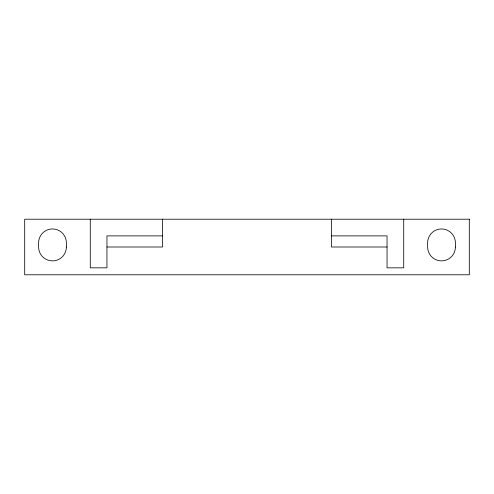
<?xml version="1.0" encoding="UTF-8"?>
<svg xmlns="http://www.w3.org/2000/svg" width="494" height="494" viewBox="0 0 494 494"><rect width="100%" height="100%" fill="white"/><g stroke="black" fill="none" stroke-linecap="round" stroke-linejoin="round"><path stroke-width="0.74" d="M162.526 235.885L106.951 235.885L106.951 267.841L90.278 267.841L90.278 219.213M331.474 235.885L387.049 235.885L387.049 267.841L403.721 267.841L403.721 219.213M106.951 247L162.526 247L162.526 219.213M387.049 247L331.474 247L331.474 219.213M469.3 219.213L24.7 219.213L24.7 274.788L469.3 274.788L469.3 219.213M455.406 247L455.406 242.832A13.894 13.894 0 0 0 441.513 228.938A13.894 13.894 0 0 0 427.619 242.832L427.619 247A13.894 13.894 0 0 0 441.513 260.894A13.894 13.894 0 0 0 455.406 247M66.381 247L66.381 242.832A13.894 13.894 0 0 0 52.488 228.938A13.894 13.894 0 0 0 38.594 242.832L38.594 247A13.894 13.894 0 0 0 52.488 260.894A13.894 13.894 0 0 0 66.381 247"/></g></svg>
